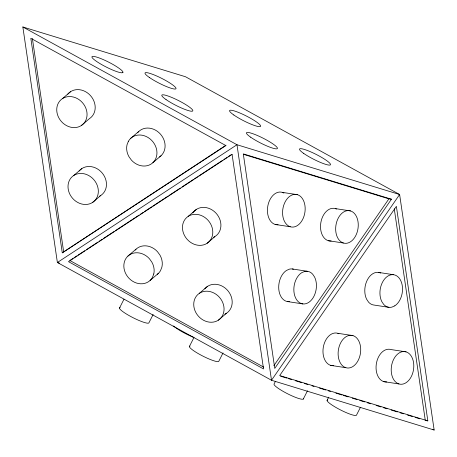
<?xml version="1.0" encoding="UTF-8"?>
<svg xmlns="http://www.w3.org/2000/svg" width="457" height="457" viewBox="0 0 457 457"><rect width="100%" height="100%" fill="white"/><g stroke="black" fill="none" stroke-linecap="round" stroke-linejoin="round"><path stroke-width="0.69" d="M119.494 308.069L123.984 299.215M153.135 314.496L148.965 322.716A16.475 2.588 26.9 0 1 131.879 317.095A16.475 2.588 26.9 0 1 120.111 307.624M189.392 346.509L193.882 337.66M223.027 352.935L218.863 361.156A16.475 2.588 26.9 0 1 201.777 355.535A16.475 2.588 26.9 0 1 190.009 346.069M275.417 381.338L274.137 383.869A16.475 2.588 26.9 0 0 288.51 394.237A16.475 2.588 26.9 0 0 303.362 398.304M303.311 399.03L307.475 390.809M327.075 400.372L328.68 397.207M360.39 407.427L356.546 415.013A16.475 2.588 26.9 0 1 339.46 409.398A16.475 2.588 26.9 0 1 327.692 399.926M273.852 365.68L388.918 198.835L391.443 199.218L274.754 368.416L243.301 153.889L391.443 199.218M62.432 98.626L70.572 91.686M81.363 125.532A16.475 14.133 49.5 0 0 77.422 98.626A16.475 14.133 49.5 0 0 56.908 112.079A16.475 14.133 49.5 0 0 81.363 125.532L89.503 118.592A16.475 14.133 49.5 0 0 90.543 95.684A16.475 14.133 49.5 0 0 67.825 94.153M73.703 175.505L81.843 168.564M130.702 138.34L138.842 131.399M92.64 202.411A16.475 14.133 49.5 0 0 88.692 175.505A16.475 14.133 49.5 0 0 68.179 188.958A16.475 14.133 49.5 0 0 92.64 202.411L100.78 195.47M152.884 162.698L161.024 155.757M62.278 252.83L225.867 145.572L30.825 38.302L62.278 252.83L226.026 145.195M127.909 256.103L136.049 249.162M188.158 216.39L196.299 209.449M150.09 280.461L158.231 273.52M207.095 243.295A16.475 14.133 49.5 0 0 203.148 216.39A16.475 14.133 49.5 0 0 182.634 229.842A16.475 14.133 49.5 0 0 207.095 243.295L215.23 236.355A16.475 14.133 49.5 0 0 215.784 212.922A16.475 14.133 49.5 0 0 192.82 212.916M199.429 293.268L207.569 286.328M218.366 320.174A16.475 14.133 49.5 0 0 214.419 293.268A16.475 14.133 49.5 0 0 193.905 306.721A16.475 14.133 49.5 0 0 218.366 320.174L226.506 313.234M72.84 258.548L69.852 260.507L263.643 367.085M74.034 257.765L77.016 255.806M78.21 255.023L84.779 250.722M86.567 249.545L97.912 242.107M99.106 241.325L102.094 239.365M103.288 238.583L114.033 231.539M115.227 230.756L139.105 215.098M140.305 214.316L143.287 212.356M144.481 211.574L151.644 206.878M152.838 206.096L168.365 195.916M169.558 195.133L180.304 188.084M182.092 186.913L193.437 179.475M194.631 178.693L197.618 176.733M198.812 175.951L222.69 160.293M223.884 159.51L226.872 157.551M228.066 156.768L231.048 154.814M282.289 192.368L297.433 194.682A16.475 11.151 -81.3 0 1 301.38 221.582A16.475 11.151 -81.3 0 1 282.797 215.898A16.475 11.151 -81.3 0 1 297.433 194.682M335.375 208.609L350.525 210.923A16.475 11.151 -81.3 0 1 354.466 237.829A16.475 11.151 -81.3 0 1 335.889 232.145A16.475 11.151 -81.3 0 1 350.525 210.923M275.16 224.45L290.309 226.763M328.252 240.69L343.396 243.004M378.385 272.395L393.528 274.708M292.297 268.973L307.441 271.287M388.93 307.333L373.786 305.019A16.475 11.151 -81.3 0 1 368.559 302.128L366.634 299.249A16.475 11.151 -81.3 0 1 367.457 279.684A16.475 11.151 -81.3 0 1 380.635 273.046M287.699 301.597L302.842 303.911M337.832 333.302L352.975 335.615A16.475 11.151 -81.3 0 1 356.923 362.515A16.475 11.151 -81.3 0 1 338.34 356.831A16.475 11.151 -81.3 0 1 352.975 335.615M406.067 351.861A16.475 11.151 -81.3 0 0 391.432 373.078A16.475 11.151 -81.3 0 0 410.009 378.762A16.475 11.151 -81.3 0 0 406.067 351.861L390.918 349.548A16.475 11.151 -81.3 0 0 376.254 364.429A16.475 11.151 -81.3 0 0 386.691 381.932M330.702 365.383L345.852 367.696M383.794 381.629L398.938 383.943M427.826 420.874L279.684 375.545L396.373 206.353L427.826 420.874L425.301 420.491L394.26 208.786M22.85 26.974L185.491 76.742L399.618 194.505L434.15 430.026L271.509 380.258L57.382 262.495L22.85 26.974L236.977 144.738L399.618 194.505L271.509 380.258L236.977 144.738L57.382 262.495L59.421 263.118M243.507 154.34L388.918 198.835M280.575 376.208L286.716 378.088M288.087 378.505L291.497 379.55M295.593 380.801L301.74 382.68M304.471 383.514L307.881 384.56M311.977 385.817L314.028 386.439M319.489 388.113L325.63 389.992M328.36 390.826L330.411 391.455M335.872 393.123L342.013 395.008M343.378 395.425L348.16 396.887M352.256 398.138L357.031 399.601M359.768 400.435L364.543 401.897M367.274 402.737L370.69 403.777M376.151 405.45L380.927 406.913M383.657 407.747L387.073 408.792M391.169 410.043L397.31 411.928M400.041 412.762L403.457 413.808M407.553 415.059L412.328 416.521M415.059 417.355L419.84 418.818M432.899 429.34L434.15 430.026M32.39 38.559L63.637 251.676M193.939 337.472A16.475 2.588 26.9 0 1 192.768 337.003L189.038 335.352A16.475 2.588 26.9 0 1 178.179 329.417L175.499 327.56A16.475 2.588 26.9 0 1 173.62 325.978M137.591 132.764A16.475 14.133 49.5 0 1 160.276 133.941A16.475 14.133 49.5 0 1 159.579 156.911M79.101 171.038A16.475 14.133 49.5 0 1 102.282 173.106A16.475 14.133 49.5 0 1 99.712 196.093M333.599 365.686A16.475 11.151 -81.3 0 1 323.293 347.331A16.475 11.151 -81.3 0 1 338.928 333.73M214.71 236.675A16.475 14.133 49.5 0 1 213.608 237.252M204.827 288.801A16.475 14.133 49.5 0 1 228.237 291.155A16.475 14.133 49.5 0 1 224.878 314.13M135.192 250.048A16.475 14.133 49.5 0 1 157.482 251.698L160.001 255.183A16.475 14.133 49.5 0 1 161.915 267.071L160.527 270.607A16.475 14.133 49.5 0 1 157.288 274.314M289.458 301.62A16.475 11.151 -81.3 0 1 278.799 289.407A16.475 11.151 -81.3 0 1 286.453 270.458L289.355 269.167A16.475 11.151 -81.3 0 1 293.44 269.213M331.148 240.993A16.475 11.151 -81.3 0 1 320.843 222.639A16.475 11.151 -81.3 0 1 336.478 209.043M278.056 224.753A16.475 11.151 -81.3 0 1 267.825 205.97A16.475 11.151 -81.3 0 1 283.923 193.077M128.406 141.253L127.017 144.795A16.475 14.133 49.5 0 0 128.937 156.677L131.45 160.161A16.475 14.133 49.5 0 0 153.741 161.812A16.475 14.133 49.5 0 0 150.05 138.911A16.475 14.133 49.5 0 0 128.406 141.253M153.775 274.006L152.387 277.548A16.475 14.133 49.5 0 1 130.742 279.89A16.475 14.133 49.5 0 1 127.052 256.988A16.475 14.133 49.5 0 1 149.342 258.639L151.861 262.124A16.475 14.133 49.5 0 1 153.775 274.006M232.082 154.403L68.499 261.661L263.535 368.93L232.082 154.403M122.927 72.417L122.105 72.789A17.349 2.725 26.9 0 1 101.077 64.243A17.349 2.725 26.9 0 1 93.896 56.445A17.349 2.725 26.9 0 1 116.175 66.356L119.197 68.373A17.349 2.725 26.9 0 1 122.927 72.417M304.499 271.481L301.603 272.772A16.475 11.151 -81.3 0 0 294.759 295.805A16.475 11.151 -81.3 0 0 310.492 301.003A16.475 11.151 -81.3 0 0 314.593 277.062L312.668 274.177A16.475 11.151 -81.3 0 0 304.499 271.481M394.774 305.847L391.872 307.138A16.475 11.151 -81.3 0 1 383.703 304.442L381.778 301.563A16.475 11.151 -81.3 0 1 385.879 277.622A16.475 11.151 -81.3 0 1 401.612 282.814A16.475 11.151 -81.3 0 1 394.774 305.847M166.045 99.575A17.349 2.725 26.9 0 0 192.208 111.205A17.349 2.725 26.9 0 0 173.763 98.306A17.349 2.725 26.9 0 0 166.045 99.575M233.83 114.993A17.349 2.725 26.9 0 0 259.999 126.629A17.349 2.725 26.9 0 0 241.553 113.724A17.349 2.725 26.9 0 0 233.83 114.993M303.728 153.432A17.349 2.725 26.9 0 0 329.891 165.068A17.349 2.725 26.9 0 0 311.446 152.17A17.349 2.725 26.9 0 0 303.728 153.432M250.642 137.186A17.349 2.725 26.9 0 0 276.805 148.822A17.349 2.725 26.9 0 0 258.359 135.923A17.349 2.725 26.9 0 0 250.642 137.186M149.239 77.376A17.349 2.725 26.9 0 0 175.402 89.012A17.349 2.725 26.9 0 0 156.957 76.113A17.349 2.725 26.9 0 0 149.239 77.376"/></g></svg>
